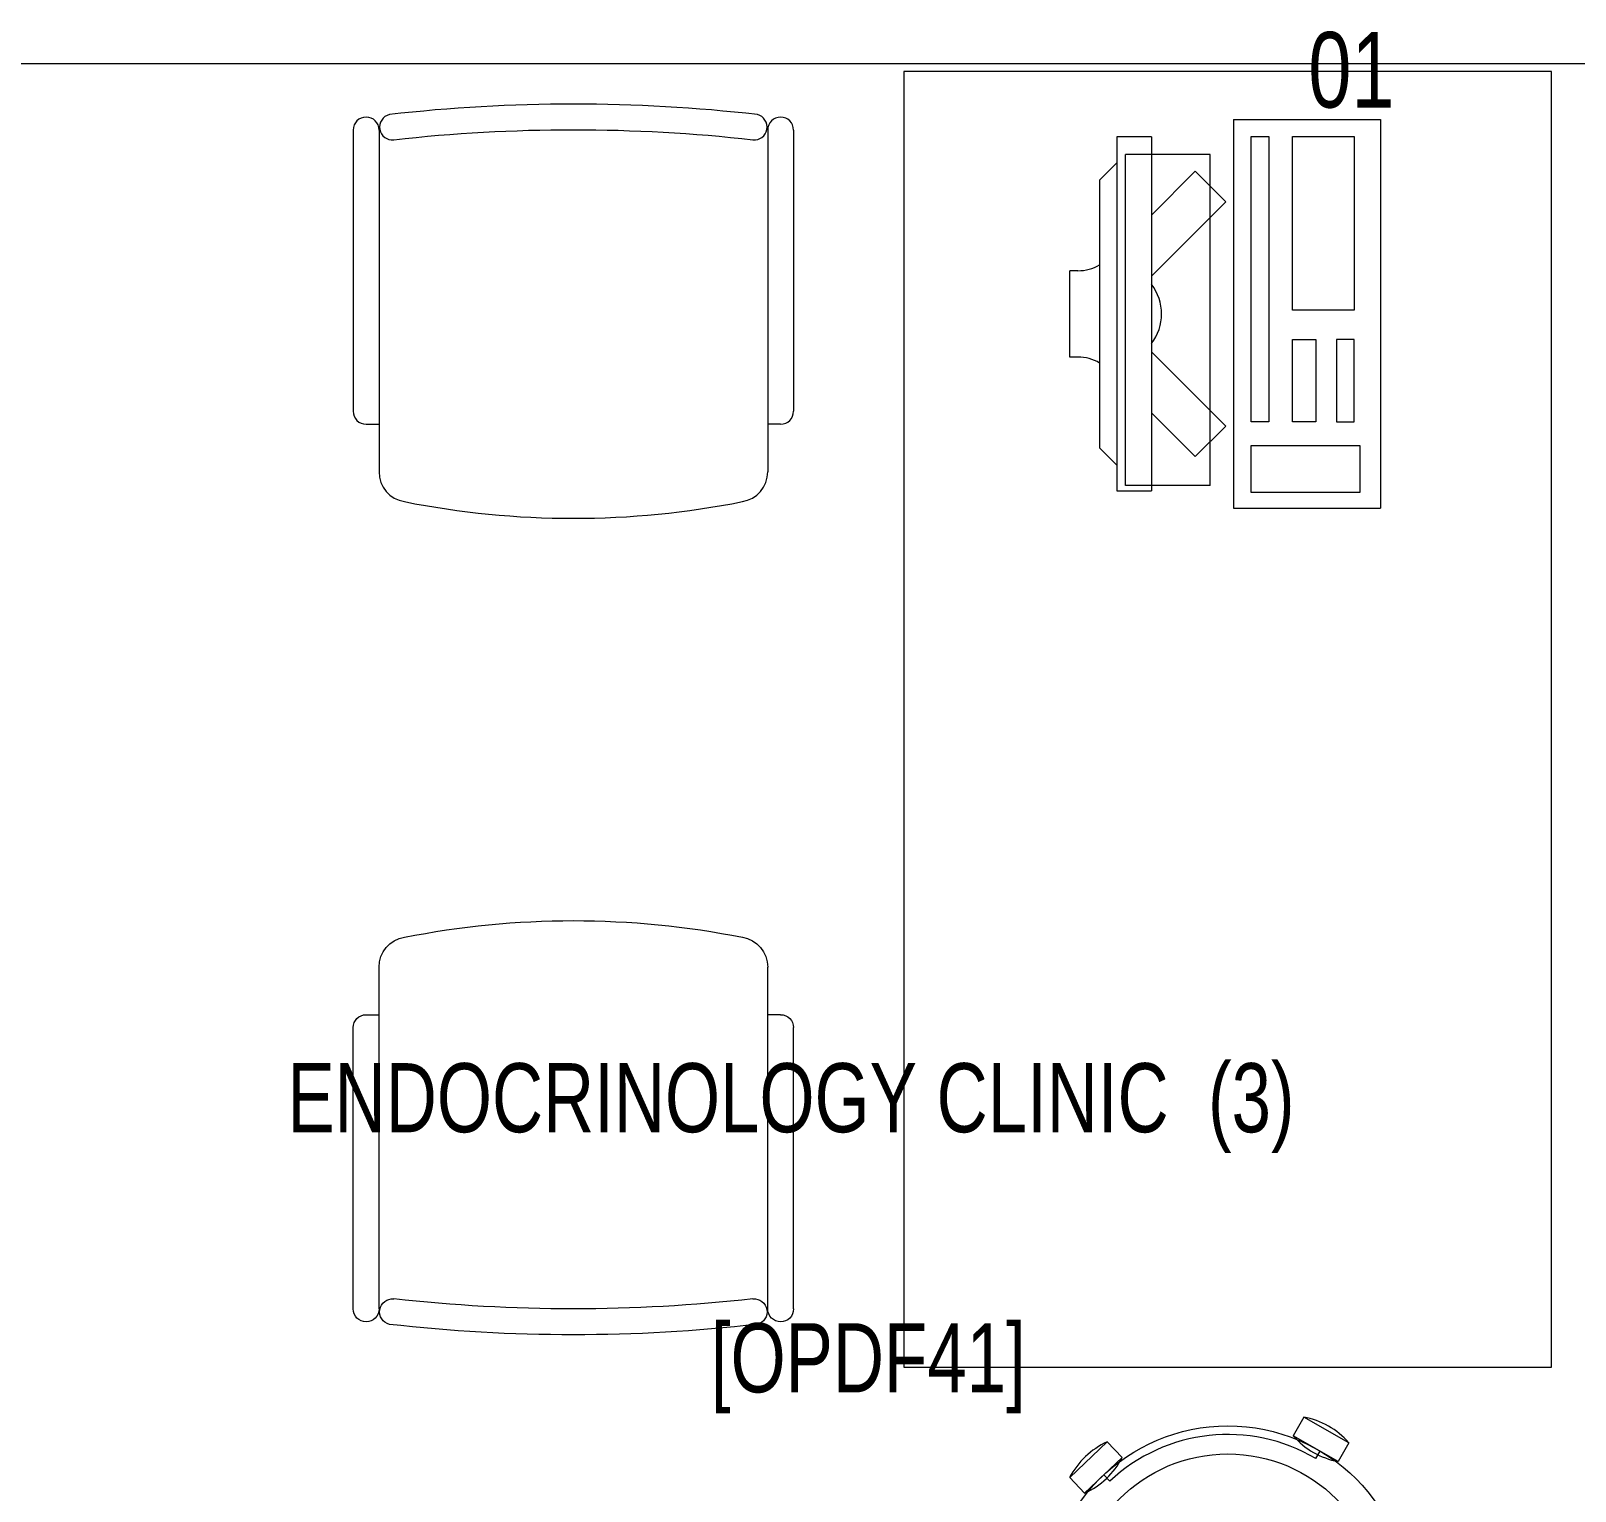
# Model space of a CAD drawing. Header units: millimetres. Extents: x -160614 to 59925, y -157025 to 0.
# Drawn here: x -25463 to -23675, y -99251 to -97560 of the extents above; entities that cross this region are included whole.
import ezdxf

# ---------------------------------------------------------------- set-up
doc = ezdxf.new("R2010")
doc.units = ezdxf.units.MM
doc.header["$LTSCALE"] = 8
for name, color, linetype, lineweight in [('72_EGR_BASE_TEXT', 9, 'Continuous', 5), ('72_EGR_EQP_TAG', 9, 'Continuous', 5), ('LOADING', 9, 'Continuous', 5), ('Walls', 9, 'Continuous', 5)]:
    doc.layers.add(name, color=color, linetype=linetype, lineweight=lineweight)
doc.layers.add('TME-NON MEDICAL FURNITURE', color=9, linetype='Continuous')
doc.styles.add('X3G_ENTITY_257CFD', font='swisscl.ttf', dxfattribs={"height": 200})
doc.styles.add('X3G_ENTITY_9EC9', font='swisscl.ttf', dxfattribs={"height": 0.2})
doc.styles.add('X3G_ENTITY_9F38', font='swisscl.ttf', dxfattribs={"height": 0.2})

# ---------------------------------------------------------------- blocks, each defined once
blk = doc.blocks.new('GF21016-P')
at = {"layer": 'LOADING', "extrusion": (-1.24384e-09, -1.20261e-09, -1)}
for p, q in [((0.0128, 0.0179), (0.0128, 0.4136)), ((0.4628, 0.0179), (0.4628, 0.4136)), ((-0.0022, 0.3585), (0.0128, 0.3585)), ((0.4778, 0.3585), (0.4628, 0.3585)), ((-0.0172, 0.0179), (-0.0172, 0.3435)), ((0.4928, 0.0179), (0.4928, 0.3435)), ((0.4778, 0.0029), (0.4778, 0.0029))]:
    blk.add_line(p, q, dxfattribs=at)
for centre, radius, start, end in [((-0.2378, -0.5362), 1.0036, 78.7568, 101.2432), ((-0.0478, 0.4136), 0.035, 0, 80.6557), ((-0.4278, 0.4136), 0.035, 99.3443, 180), ((0.0022, 0.3435), 0.015, 0, 90), ((-0.4778, 0.3435), 0.015, 90, 180), ((0.0022, 0.0179), 0.015, 270, 0), ((0.0022, 0.0179), 0.015, 180, 270), ((-0.0284, 0.0145), 0.015, 284.3864, 95.5209), ((-0.2378, 1.8928), 1.8749, 263.6341, 276.3659), ((-0.4471, 0.0145), 0.015, 84.4791, 255.6136), ((-0.4778, 0.0179), 0.015, 270, 0), ((-0.4778, 0.0179), 0.015, 180, 270), ((-0.2378, 1.8734), 1.8855, 263.5119, 276.4881)]:
    blk.add_arc(centre, radius, start, end, dxfattribs=at)
blk = doc.blocks.new('ITCWLS1-P')
at = {"layer": 'LOADING'}
for p, q in [((-0.17, 0.45), (-0.17, 0)), ((-0.17, 0.45), (0, 0.45)), ((0, 0.45), (0, 0)), ((-0.2651, 0.43, 0), (-0.3051, 0.43, 0)), ((-0.3051, 0.43, 0), (-0.3051, 0.02, 0)), ((-0.2651, 0.43, 0), (-0.2651, 0.02, 0)), ((-0.1496, 0.4305), (-0.1291, 0.4305)), ((-0.1291, 0.4305), (-0.1291, 0.4089)), ((-0.3251, 0.38, 0), (-0.3051, 0.4, 0)), ((-0.197, 0.4094), (-0.295, 0.4094)), ((-0.295, 0.0264), (-0.295, 0.4094)), ((-0.197, 0.0264), (-0.197, 0.4094)), ((-0.3251, 0.38, 0), (-0.3251, 0.07, 0)), ((-0.3503, 0.275), (-0.3596, 0.275)), ((-0.3596, 0.175), (-0.3596, 0.275)), ((-0.3503, 0.175), (-0.3596, 0.175)), ((-0.3251, 0.07, 0), (-0.3051, 0.05, 0)), ((-0.3051, 0.02, 0), (-0.2651, 0.02, 0)), ((-0.197, 0.0264), (-0.295, 0.0264)), ((-0.17, 0), (0, 0))]:
    blk.add_line(p, q, dxfattribs=at)
at = {"layer": 'LOADING', "extrusion": (2.48281e-10, 3.18408e-10, -1)}
for p, q in [((-0.2651, 0.3395), (-0.2144, 0.3902)), ((-0.1791, 0.3548), (-0.2144, 0.3902)), ((-0.2651, 0.2688), (-0.1791, 0.3548))]:
    blk.add_line(p, q, dxfattribs=at)
at = {"layer": 'LOADING', "extrusion": (2.48281e-10, -3.18408e-10, -1)}
for p, q in [((-0.2651, 0.1812), (-0.1791, 0.0952)), ((-0.2651, 0.1105), (-0.2144, 0.0598)), ((-0.1791, 0.0952), (-0.2144, 0.0598))]:
    blk.add_line(p, q, dxfattribs=at)
at = {"layer": 'LOADING'}
for points in [[(-0.1291, 0.4089), (-0.1291, 0.1), (-0.1496, 0.1), (-0.1496, 0.4305)], [(-0.1496, 0.1), (-0.1496, 0.1), (-0.1496, 0.1), (-0.1496, 0.1), (-0.1496, 0.1), (-0.1496, 0.1), (-0.1496, 0.1), (-0.1496, 0.1), (-0.1496, 0.1)], [(-0.1496, 0.1), (-0.1496, 0.1), (-0.1496, 0.1), (-0.1496, 0.1), (-0.1496, 0.1), (-0.1496, 0.1), (-0.1496, 0.1), (-0.1496, 0.1), (-0.1496, 0.1), (-0.1496, 0.1), (-0.1496, 0.1), (-0.1496, 0.1), (-0.1496, 0.1), (-0.1496, 0.1), (-0.1496, 0.1), (-0.1496, 0.1), (-0.1496, 0.1), (-0.1496, 0.1)], [(-0.1496, 0.1), (-0.1496, 0.1), (-0.1496, 0.1), (-0.1496, 0.1), (-0.1496, 0.1), (-0.1496, 0.1), (-0.1496, 0.1), (-0.1496, 0.1), (-0.1496, 0.1), (-0.1496, 0.1)], [(-0.1496, 0.1), (-0.1496, 0.1), (-0.1496, 0.1), (-0.1496, 0.1), (-0.1496, 0.1), (-0.1496, 0.1), (-0.1496, 0.1)], [(-0.1496, 0.1), (-0.1496, 0.1), (-0.1496, 0.1), (-0.1496, 0.1), (-0.1496, 0.1), (-0.1496, 0.1), (-0.1496, 0.1), (-0.1496, 0.1), (-0.1496, 0.1), (-0.1496, 0.1)], [(-0.1496, 0.1), (-0.1496, 0.1), (-0.1496, 0.1), (-0.1496, 0.1), (-0.1496, 0.1), (-0.1496, 0.1), (-0.1496, 0.1), (-0.1496, 0.1), (-0.1496, 0.1), (-0.1496, 0.1), (-0.1496, 0.1), (-0.1496, 0.1), (-0.1496, 0.1), (-0.1496, 0.1), (-0.1496, 0.1)], [(-0.1496, 0.1), (-0.1496, 0.1), (-0.1496, 0.1), (-0.1496, 0.1), (-0.1496, 0.1), (-0.1496, 0.1), (-0.1496, 0.1), (-0.1496, 0.1), (-0.1496, 0.1), (-0.1496, 0.1)], [(-0.1496, 0.1), (-0.1496, 0.1), (-0.1496, 0.1), (-0.1496, 0.1), (-0.1496, 0.1), (-0.1496, 0.1), (-0.1496, 0.1), (-0.1496, 0.1), (-0.1496, 0.1), (-0.1496, 0.1)], [(-0.1496, 0.1), (-0.1496, 0.1), (-0.1496, 0.1), (-0.1496, 0.1), (-0.1496, 0.1), (-0.1496, 0.1), (-0.1496, 0.1), (-0.1496, 0.1), (-0.1496, 0.1), (-0.1496, 0.1), (-0.1496, 0.1), (-0.1496, 0.1), (-0.1496, 0.1), (-0.1496, 0.1), (-0.1496, 0.1), (-0.1496, 0.1), (-0.1496, 0.1), (-0.1496, 0.1), (-0.1496, 0.1), (-0.1496, 0.1), (-0.1496, 0.1), (-0.1496, 0.1), (-0.1496, 0.1), (-0.1496, 0.1), (-0.1496, 0.1), (-0.1496, 0.1), (-0.1496, 0.1), (-0.1496, 0.1), (-0.1496, 0.1), (-0.1496, 0.1), (-0.1496, 0.1), (-0.1496, 0.1), (-0.1496, 0.1), (-0.1496, 0.1), (-0.1496, 0.1), (-0.1496, 0.1), (-0.1496, 0.1), (-0.1496, 0.1), (-0.1496, 0.1), (-0.1496, 0.1), (-0.1496, 0.1), (-0.1496, 0.1), (-0.1496, 0.1), (-0.1496, 0.1), (-0.1496, 0.1), (-0.1496, 0.1), (-0.1496, 0.1), (-0.1496, 0.1), (-0.1496, 0.1), (-0.1496, 0.1), (-0.1496, 0.1), (-0.1496, 0.1), (-0.1496, 0.1), (-0.1496, 0.1)], [(-0.1496, 0.1), (-0.1496, 0.1), (-0.1496, 0.1), (-0.1496, 0.1), (-0.1496, 0.1), (-0.1496, 0.1), (-0.1496, 0.1), (-0.1496, 0.1), (-0.1496, 0.1), (-0.1496, 0.1), (-0.1496, 0.1), (-0.1496, 0.1), (-0.1496, 0.1), (-0.1496, 0.1), (-0.1496, 0.1), (-0.1496, 0.1), (-0.1496, 0.1), (-0.1496, 0.1), (-0.1496, 0.1), (-0.1496, 0.1), (-0.1496, 0.1), (-0.1496, 0.1), (-0.1496, 0.1), (-0.1496, 0.1), (-0.1496, 0.1), (-0.1496, 0.1), (-0.1496, 0.1), (-0.1496, 0.1), (-0.1496, 0.1), (-0.1496, 0.1), (-0.1496, 0.1), (-0.1496, 0.1), (-0.1496, 0.1), (-0.1496, 0.1), (-0.1496, 0.1), (-0.1496, 0.1), (-0.1496, 0.1), (-0.1496, 0.1), (-0.1496, 0.1), (-0.1496, 0.1), (-0.1496, 0.1), (-0.1496, 0.1), (-0.1496, 0.1), (-0.1496, 0.1), (-0.1496, 0.1), (-0.1496, 0.1), (-0.1496, 0.1), (-0.1496, 0.1), (-0.1496, 0.1), (-0.1496, 0.1), (-0.1496, 0.1), (-0.1496, 0.1), (-0.1496, 0.1), (-0.1496, 0.1), (-0.1496, 0.1), (-0.1496, 0.1), (-0.1496, 0.1), (-0.1496, 0.1), (-0.1496, 0.1), (-0.1496, 0.1), (-0.1496, 0.1), (-0.1496, 0.1), (-0.1496, 0.1), (-0.1496, 0.1), (-0.1496, 0.1), (-0.1496, 0.1), (-0.1496, 0.1), (-0.1496, 0.1), (-0.1496, 0.1), (-0.1496, 0.1), (-0.1496, 0.1), (-0.1496, 0.1), (-0.1496, 0.1), (-0.1496, 0.1), (-0.1496, 0.1), (-0.1496, 0.1), (-0.1496, 0.1), (-0.1496, 0.1), (-0.1496, 0.1), (-0.1496, 0.1), (-0.1496, 0.1), (-0.1496, 0.1), (-0.1496, 0.1), (-0.1496, 0.1), (-0.1496, 0.1), (-0.1496, 0.1), (-0.1496, 0.1), (-0.1496, 0.1), (-0.1496, 0.1)], [(-0.1496, 0.1), (-0.1496, 0.1), (-0.1496, 0.1), (-0.1496, 0.1), (-0.1496, 0.1), (-0.1496, 0.1), (-0.1496, 0.1), (-0.1496, 0.1), (-0.1496, 0.1), (-0.1496, 0.1), (-0.1496, 0.1), (-0.1496, 0.1)], [(-0.1496, 0.1), (-0.1496, 0.1), (-0.1496, 0.1), (-0.1496, 0.1), (-0.1496, 0.1), (-0.1496, 0.1), (-0.1496, 0.1)], [(-0.1496, 0.1), (-0.1496, 0.1), (-0.1496, 0.1), (-0.1496, 0.1), (-0.1496, 0.1), (-0.1496, 0.1), (-0.1496, 0.1), (-0.1496, 0.1), (-0.1496, 0.1), (-0.1496, 0.1), (-0.1496, 0.1), (-0.1496, 0.1), (-0.1496, 0.1), (-0.1496, 0.1), (-0.1496, 0.1), (-0.1496, 0.1), (-0.1496, 0.1)], [(-0.1496, 0.1), (-0.1496, 0.1), (-0.1496, 0.1), (-0.1496, 0.1), (-0.1496, 0.1), (-0.1496, 0.1), (-0.1496, 0.1), (-0.1496, 0.1), (-0.1496, 0.1), (-0.1496, 0.1), (-0.1496, 0.1), (-0.1496, 0.1), (-0.1496, 0.1), (-0.1496, 0.1), (-0.1496, 0.1), (-0.1496, 0.1), (-0.1496, 0.1), (-0.1496, 0.1), (-0.1496, 0.1), (-0.1496, 0.1), (-0.1496, 0.1), (-0.1496, 0.1), (-0.1496, 0.1), (-0.1496, 0.1), (-0.1496, 0.1), (-0.1496, 0.1), (-0.1496, 0.1), (-0.1496, 0.1), (-0.1496, 0.1), (-0.1496, 0.1), (-0.1496, 0.1), (-0.1496, 0.1), (-0.1496, 0.1), (-0.1496, 0.1), (-0.1496, 0.1), (-0.1496, 0.1), (-0.1496, 0.1), (-0.1496, 0.1), (-0.1496, 0.1), (-0.1496, 0.1), (-0.1496, 0.1), (-0.1496, 0.1), (-0.1496, 0.1), (-0.1496, 0.1), (-0.1496, 0.1), (-0.1496, 0.1), (-0.1496, 0.1), (-0.1496, 0.1), (-0.1496, 0.1), (-0.1496, 0.1), (-0.1496, 0.1), (-0.1496, 0.1), (-0.1496, 0.1), (-0.1496, 0.1), (-0.1496, 0.1), (-0.1496, 0.1), (-0.1496, 0.1), (-0.1496, 0.1), (-0.1496, 0.1), (-0.1496, 0.1), (-0.1496, 0.1), (-0.1496, 0.1), (-0.1496, 0.1), (-0.1496, 0.1), (-0.1496, 0.1), (-0.1496, 0.1), (-0.1496, 0.1), (-0.1496, 0.1), (-0.1496, 0.1), (-0.1496, 0.1), (-0.1496, 0.1), (-0.1496, 0.1), (-0.1496, 0.1), (-0.1496, 0.1), (-0.1496, 0.1), (-0.1496, 0.1), (-0.1496, 0.1), (-0.1496, 0.1), (-0.1496, 0.1), (-0.1496, 0.1), (-0.1496, 0.1), (-0.1496, 0.1), (-0.1496, 0.1), (-0.1496, 0.1), (-0.1496, 0.1), (-0.1496, 0.1), (-0.1496, 0.1), (-0.1496, 0.1), (-0.1496, 0.1), (-0.1496, 0.1), (-0.1496, 0.1), (-0.1496, 0.1), (-0.1496, 0.1), (-0.1496, 0.1), (-0.1496, 0.1), (-0.1496, 0.1), (-0.1496, 0.1), (-0.1496, 0.1), (-0.1496, 0.1), (-0.1496, 0.1), (-0.1496, 0.1), (-0.1496, 0.1), (-0.1496, 0.1), (-0.1496, 0.1), (-0.1496, 0.1), (-0.1496, 0.1), (-0.1496, 0.1), (-0.1496, 0.1), (-0.1496, 0.1), (-0.1496, 0.1), (-0.1496, 0.1)], [(-0.1496, 0.1), (-0.1496, 0.1), (-0.1496, 0.1), (-0.1496, 0.1), (-0.1496, 0.1), (-0.1496, 0.1), (-0.1496, 0.1), (-0.1496, 0.1)]]:
    blk.add_lwpolyline(points, dxfattribs=at)
for points in [[(-0.1019, 0.4305), (-0.0304, 0.4305), (-0.0304, 0.2294), (-0.1019, 0.2294)], [(-0.1019, 0.1954), (-0.0747, 0.1954), (-0.0747, 0.1), (-0.1019, 0.1)], [(-0.0304, 0.1954), (-0.0508, 0.1954), (-0.0508, 0.1), (-0.0304, 0.1)], [(-0.1496, 0.1), (-0.1496, 0.1), (-0.1496, 0.1), (-0.1496, 0.1), (-0.1496, 0.1), (-0.1496, 0.1), (-0.1496, 0.1), (-0.1496, 0.1), (-0.1496, 0.1), (-0.1496, 0.1), (-0.1496, 0.1), (-0.1496, 0.1), (-0.1496, 0.1), (-0.1496, 0.1), (-0.1496, 0.1), (-0.1496, 0.1), (-0.1496, 0.1), (-0.1496, 0.1), (-0.1496, 0.1), (-0.1496, 0.1), (-0.1496, 0.1), (-0.1496, 0.1), (-0.1496, 0.1), (-0.1496, 0.1), (-0.1496, 0.1), (-0.1496, 0.1), (-0.1496, 0.1), (-0.1496, 0.1), (-0.1496, 0.1), (-0.1496, 0.1), (-0.1496, 0.1), (-0.1496, 0.1), (-0.1496, 0.1), (-0.1496, 0.1), (-0.1496, 0.1), (-0.1496, 0.1), (-0.1496, 0.1), (-0.1496, 0.1), (-0.1496, 0.1), (-0.1496, 0.1), (-0.1496, 0.1), (-0.1496, 0.1), (-0.1496, 0.1), (-0.1496, 0.1), (-0.1496, 0.1), (-0.1496, 0.1), (-0.1496, 0.1), (-0.1496, 0.1), (-0.1496, 0.1), (-0.1496, 0.1), (-0.1496, 0.1), (-0.1496, 0.1), (-0.1496, 0.1), (-0.1496, 0.1), (-0.1496, 0.1), (-0.1496, 0.1), (-0.1496, 0.1), (-0.1496, 0.1), (-0.1496, 0.1), (-0.1496, 0.1), (-0.1496, 0.1), (-0.1496, 0.1), (-0.1496, 0.1), (-0.1496, 0.1), (-0.1496, 0.1), (-0.1496, 0.1), (-0.1496, 0.1), (-0.1496, 0.1), (-0.1496, 0.1), (-0.1496, 0.1), (-0.1496, 0.1), (-0.1496, 0.1), (-0.1496, 0.1), (-0.1496, 0.1), (-0.1496, 0.1), (-0.1496, 0.1), (-0.1496, 0.1), (-0.1496, 0.1), (-0.1496, 0.1), (-0.1496, 0.1), (-0.1496, 0.1), (-0.1496, 0.1), (-0.1496, 0.1), (-0.1496, 0.1), (-0.1496, 0.1), (-0.1496, 0.1), (-0.1496, 0.1), (-0.1496, 0.1), (-0.1496, 0.1), (-0.1496, 0.1), (-0.1496, 0.1), (-0.1496, 0.1), (-0.1496, 0.1), (-0.1496, 0.1), (-0.1496, 0.1), (-0.1496, 0.1), (-0.1496, 0.1), (-0.1496, 0.1), (-0.1496, 0.1), (-0.1496, 0.1), (-0.1496, 0.1), (-0.1496, 0.1), (-0.1496, 0.1), (-0.1496, 0.1), (-0.1496, 0.1), (-0.1496, 0.1), (-0.1496, 0.1), (-0.1496, 0.1), (-0.1496, 0.1), (-0.1496, 0.1), (-0.1496, 0.1), (-0.1496, 0.1), (-0.1496, 0.1), (-0.1496, 0.1), (-0.1496, 0.1), (-0.1496, 0.1), (-0.1496, 0.1), (-0.1496, 0.1), (-0.1496, 0.1), (-0.1496, 0.1), (-0.1496, 0.1), (-0.1496, 0.1), (-0.1496, 0.1), (-0.1496, 0.1), (-0.1496, 0.1), (-0.1496, 0.1), (-0.1496, 0.1), (-0.1496, 0.1), (-0.1496, 0.1), (-0.1496, 0.1), (-0.1496, 0.1), (-0.1496, 0.1), (-0.1496, 0.1), (-0.1496, 0.1), (-0.1496, 0.1), (-0.1496, 0.1), (-0.1496, 0.1), (-0.1496, 0.1), (-0.1496, 0.1), (-0.1496, 0.1), (-0.1496, 0.1), (-0.1496, 0.1), (-0.1496, 0.1), (-0.1496, 0.1), (-0.1496, 0.1), (-0.1496, 0.1), (-0.1496, 0.1), (-0.1496, 0.1), (-0.1496, 0.1), (-0.1496, 0.1), (-0.1496, 0.1), (-0.1496, 0.1), (-0.1496, 0.1), (-0.1496, 0.1), (-0.1496, 0.1), (-0.1496, 0.1), (-0.1496, 0.1), (-0.1496, 0.1), (-0.1496, 0.1), (-0.1496, 0.1), (-0.1496, 0.1), (-0.1496, 0.1), (-0.1496, 0.1), (-0.1496, 0.1), (-0.1496, 0.1), (-0.1496, 0.1), (-0.1496, 0.1), (-0.1496, 0.1), (-0.1496, 0.1), (-0.1496, 0.1), (-0.1496, 0.1), (-0.1496, 0.1), (-0.1496, 0.1), (-0.1496, 0.1), (-0.1496, 0.1), (-0.1496, 0.1), (-0.1496, 0.1), (-0.1496, 0.1), (-0.1496, 0.1), (-0.1496, 0.1), (-0.1496, 0.1), (-0.1496, 0.1), (-0.1496, 0.1), (-0.1496, 0.1), (-0.1496, 0.1), (-0.1496, 0.1), (-0.1496, 0.1), (-0.1496, 0.1), (-0.1496, 0.1), (-0.1496, 0.1), (-0.1496, 0.1), (-0.1496, 0.1), (-0.1496, 0.1), (-0.1496, 0.1), (-0.1496, 0.1), (-0.1496, 0.1), (-0.1496, 0.1), (-0.1496, 0.1), (-0.1496, 0.1), (-0.1496, 0.1), (-0.1496, 0.1), (-0.1496, 0.1), (-0.1496, 0.1), (-0.1496, 0.1), (-0.1496, 0.1), (-0.1496, 0.1), (-0.1496, 0.1), (-0.1496, 0.1), (-0.1496, 0.1), (-0.1496, 0.1), (-0.1496, 0.1), (-0.1496, 0.1), (-0.1496, 0.1), (-0.1496, 0.1), (-0.1496, 0.1), (-0.1496, 0.1), (-0.1496, 0.1), (-0.1496, 0.1), (-0.1496, 0.1), (-0.1496, 0.1), (-0.1496, 0.1), (-0.1496, 0.1), (-0.1496, 0.1), (-0.1496, 0.1), (-0.1496, 0.1), (-0.1496, 0.1), (-0.1496, 0.1), (-0.1496, 0.1), (-0.1496, 0.1), (-0.1496, 0.1), (-0.1496, 0.1), (-0.1496, 0.1), (-0.1496, 0.1), (-0.1496, 0.1), (-0.1496, 0.1), (-0.1496, 0.1), (-0.1496, 0.1), (-0.1496, 0.1), (-0.1496, 0.1), (-0.1496, 0.1), (-0.1496, 0.1), (-0.1496, 0.1), (-0.1496, 0.1), (-0.1496, 0.1), (-0.1496, 0.1), (-0.1496, 0.1), (-0.1496, 0.1), (-0.1496, 0.1), (-0.1496, 0.1), (-0.1496, 0.1), (-0.1496, 0.1), (-0.1496, 0.1), (-0.1496, 0.1), (-0.1496, 0.1), (-0.1496, 0.1), (-0.1496, 0.1), (-0.1496, 0.1), (-0.1496, 0.1), (-0.1496, 0.1), (-0.1496, 0.1), (-0.1496, 0.1), (-0.1496, 0.1), (-0.1496, 0.1), (-0.1496, 0.1), (-0.1496, 0.1), (-0.1496, 0.1), (-0.1496, 0.1), (-0.1496, 0.1), (-0.1496, 0.1), (-0.1496, 0.1), (-0.1496, 0.1), (-0.1496, 0.1), (-0.1496, 0.1), (-0.1496, 0.1), (-0.1496, 0.1), (-0.1496, 0.1), (-0.1496, 0.1)], [(-0.1496, 0.1), (-0.1496, 0.1), (-0.1496, 0.1), (-0.1496, 0.1), (-0.1496, 0.1), (-0.1496, 0.1), (-0.1496, 0.1), (-0.1496, 0.1), (-0.1496, 0.1), (-0.1496, 0.1), (-0.1496, 0.1), (-0.1496, 0.1), (-0.1496, 0.1), (-0.1496, 0.1), (-0.1496, 0.1), (-0.1496, 0.1), (-0.1496, 0.1), (-0.1496, 0.1), (-0.1496, 0.1), (-0.1496, 0.1), (-0.1496, 0.1), (-0.1496, 0.1), (-0.1496, 0.1), (-0.1496, 0.1), (-0.1496, 0.1), (-0.1496, 0.1), (-0.1496, 0.1), (-0.1496, 0.1), (-0.1496, 0.1), (-0.1496, 0.1), (-0.1496, 0.1), (-0.1496, 0.1), (-0.1496, 0.1), (-0.1496, 0.1), (-0.1496, 0.1), (-0.1496, 0.1), (-0.1496, 0.1), (-0.1496, 0.1), (-0.1496, 0.1), (-0.1496, 0.1), (-0.1496, 0.1), (-0.1496, 0.1), (-0.1496, 0.1), (-0.1496, 0.1), (-0.1496, 0.1), (-0.1496, 0.1), (-0.1496, 0.1), (-0.1496, 0.1), (-0.1496, 0.1), (-0.1496, 0.1), (-0.1496, 0.1), (-0.1496, 0.1), (-0.1496, 0.1), (-0.1496, 0.1), (-0.1496, 0.1), (-0.1496, 0.1), (-0.1496, 0.1), (-0.1496, 0.1), (-0.1496, 0.1), (-0.1496, 0.1), (-0.1496, 0.1), (-0.1496, 0.1), (-0.1496, 0.1), (-0.1496, 0.1), (-0.1496, 0.1), (-0.1496, 0.1), (-0.1496, 0.1), (-0.1496, 0.1), (-0.1496, 0.1), (-0.1496, 0.1), (-0.1496, 0.1), (-0.1496, 0.1), (-0.1496, 0.1), (-0.1496, 0.1), (-0.1496, 0.1), (-0.1496, 0.1), (-0.1496, 0.1), (-0.1496, 0.1), (-0.1496, 0.1), (-0.1496, 0.1), (-0.1496, 0.1), (-0.1496, 0.1), (-0.1496, 0.1), (-0.1496, 0.1), (-0.1496, 0.1), (-0.1496, 0.1), (-0.1496, 0.1), (-0.1496, 0.1), (-0.1496, 0.1), (-0.1496, 0.1), (-0.1496, 0.1), (-0.1496, 0.1), (-0.1496, 0.1), (-0.1496, 0.1), (-0.1496, 0.1), (-0.1496, 0.1), (-0.1496, 0.1), (-0.1496, 0.1), (-0.1496, 0.1), (-0.1496, 0.1), (-0.1496, 0.1), (-0.1496, 0.1), (-0.1496, 0.1), (-0.1496, 0.1), (-0.1496, 0.1), (-0.1496, 0.1), (-0.1496, 0.1), (-0.1496, 0.1), (-0.1496, 0.1), (-0.1496, 0.1), (-0.1496, 0.1), (-0.1496, 0.1), (-0.1496, 0.1), (-0.1496, 0.1), (-0.1496, 0.1), (-0.1496, 0.1), (-0.1496, 0.1), (-0.1496, 0.1), (-0.1496, 0.1), (-0.1496, 0.1), (-0.1496, 0.1), (-0.1496, 0.1), (-0.1496, 0.1), (-0.1496, 0.1), (-0.1496, 0.1), (-0.1496, 0.1), (-0.1496, 0.1), (-0.1496, 0.1), (-0.1496, 0.1), (-0.1496, 0.1), (-0.1496, 0.1), (-0.1496, 0.1), (-0.1496, 0.1), (-0.1496, 0.1), (-0.1496, 0.1), (-0.1496, 0.1), (-0.1496, 0.1), (-0.1496, 0.1), (-0.1496, 0.1), (-0.1496, 0.1), (-0.1496, 0.1), (-0.1496, 0.1), (-0.1496, 0.1), (-0.1496, 0.1), (-0.1496, 0.1), (-0.1496, 0.1), (-0.1496, 0.1), (-0.1496, 0.1), (-0.1496, 0.1), (-0.1496, 0.1), (-0.1496, 0.1), (-0.1496, 0.1), (-0.1496, 0.1), (-0.1496, 0.1), (-0.1496, 0.1), (-0.1496, 0.1), (-0.1496, 0.1), (-0.1496, 0.1), (-0.1496, 0.1), (-0.1496, 0.1), (-0.1496, 0.1), (-0.1496, 0.1), (-0.1496, 0.1), (-0.1496, 0.1), (-0.1496, 0.1), (-0.1496, 0.1), (-0.1496, 0.1), (-0.1496, 0.1), (-0.1496, 0.1), (-0.1496, 0.1), (-0.1496, 0.1), (-0.1496, 0.1), (-0.1496, 0.1), (-0.1496, 0.1), (-0.1496, 0.1), (-0.1496, 0.1), (-0.1496, 0.1), (-0.1496, 0.1), (-0.1496, 0.1), (-0.1496, 0.1), (-0.1496, 0.1), (-0.1496, 0.1), (-0.1496, 0.1), (-0.1496, 0.1), (-0.1496, 0.1), (-0.1496, 0.1), (-0.1496, 0.1), (-0.1496, 0.1), (-0.1496, 0.1), (-0.1496, 0.1), (-0.1496, 0.1), (-0.1496, 0.1), (-0.1496, 0.1), (-0.1496, 0.1), (-0.1496, 0.1), (-0.1496, 0.1), (-0.1496, 0.1), (-0.1496, 0.1), (-0.1496, 0.1), (-0.1496, 0.1), (-0.1496, 0.1), (-0.1496, 0.1), (-0.1496, 0.1), (-0.1496, 0.1), (-0.1496, 0.1), (-0.1496, 0.1), (-0.1496, 0.1), (-0.1496, 0.1), (-0.1496, 0.1), (-0.1496, 0.1), (-0.1496, 0.1), (-0.1496, 0.1), (-0.1496, 0.1), (-0.1496, 0.1)], [(-0.1496, 0.1), (-0.1496, 0.1), (-0.1496, 0.1), (-0.1496, 0.1), (-0.1496, 0.1), (-0.1496, 0.1), (-0.1496, 0.1), (-0.1496, 0.1), (-0.1496, 0.1), (-0.1496, 0.1), (-0.1496, 0.1), (-0.1496, 0.1), (-0.1496, 0.1), (-0.1496, 0.1), (-0.1496, 0.1), (-0.1496, 0.1), (-0.1496, 0.1), (-0.1496, 0.1), (-0.1496, 0.1), (-0.1496, 0.1), (-0.1496, 0.1), (-0.1496, 0.1), (-0.1496, 0.1), (-0.1496, 0.1), (-0.1496, 0.1), (-0.1496, 0.1), (-0.1496, 0.1), (-0.1496, 0.1), (-0.1496, 0.1), (-0.1496, 0.1), (-0.1496, 0.1), (-0.1496, 0.1), (-0.1496, 0.1), (-0.1496, 0.1), (-0.1496, 0.1), (-0.1496, 0.1), (-0.1496, 0.1), (-0.1496, 0.1), (-0.1496, 0.1), (-0.1496, 0.1), (-0.1496, 0.1), (-0.1496, 0.1), (-0.1496, 0.1), (-0.1496, 0.1), (-0.1496, 0.1), (-0.1496, 0.1), (-0.1496, 0.1), (-0.1496, 0.1), (-0.1496, 0.1), (-0.1496, 0.1), (-0.1496, 0.1), (-0.1496, 0.1), (-0.1496, 0.1), (-0.1496, 0.1), (-0.1496, 0.1), (-0.1496, 0.1), (-0.1496, 0.1), (-0.1496, 0.1), (-0.1496, 0.1), (-0.1496, 0.1), (-0.1496, 0.1), (-0.1496, 0.1), (-0.1496, 0.1), (-0.1496, 0.1), (-0.1496, 0.1), (-0.1496, 0.1), (-0.1496, 0.1), (-0.1496, 0.1), (-0.1496, 0.1), (-0.1496, 0.1), (-0.1496, 0.1), (-0.1496, 0.1), (-0.1496, 0.1), (-0.1496, 0.1), (-0.1496, 0.1), (-0.1496, 0.1), (-0.1496, 0.1), (-0.1496, 0.1), (-0.1496, 0.1), (-0.1496, 0.1), (-0.1496, 0.1), (-0.1496, 0.1), (-0.1496, 0.1), (-0.1496, 0.1), (-0.1496, 0.1), (-0.1496, 0.1), (-0.1496, 0.1), (-0.1496, 0.1), (-0.1496, 0.1), (-0.1496, 0.1), (-0.1496, 0.1), (-0.1496, 0.1), (-0.1496, 0.1), (-0.1496, 0.1), (-0.1496, 0.1), (-0.1496, 0.1), (-0.1496, 0.1), (-0.1496, 0.1), (-0.1496, 0.1), (-0.1496, 0.1), (-0.1496, 0.1), (-0.1496, 0.1), (-0.1496, 0.1), (-0.1496, 0.1), (-0.1496, 0.1), (-0.1496, 0.1), (-0.1496, 0.1), (-0.1496, 0.1), (-0.1496, 0.1), (-0.1496, 0.1), (-0.1496, 0.1), (-0.1496, 0.1), (-0.1496, 0.1), (-0.1496, 0.1), (-0.1496, 0.1), (-0.1496, 0.1), (-0.1496, 0.1), (-0.1496, 0.1), (-0.1496, 0.1), (-0.1496, 0.1), (-0.1496, 0.1), (-0.1496, 0.1), (-0.1496, 0.1), (-0.1496, 0.1), (-0.1496, 0.1), (-0.1496, 0.1), (-0.1496, 0.1), (-0.1496, 0.1), (-0.1496, 0.1), (-0.1496, 0.1), (-0.1496, 0.1), (-0.1496, 0.1), (-0.1496, 0.1), (-0.1496, 0.1), (-0.1496, 0.1), (-0.1496, 0.1), (-0.1496, 0.1), (-0.1496, 0.1), (-0.1496, 0.1), (-0.1496, 0.1), (-0.1496, 0.1), (-0.1496, 0.1), (-0.1496, 0.1), (-0.1496, 0.1), (-0.1496, 0.1), (-0.1496, 0.1), (-0.1496, 0.1), (-0.1496, 0.1), (-0.1496, 0.1), (-0.1496, 0.1), (-0.1496, 0.1), (-0.1496, 0.1), (-0.1496, 0.1), (-0.1496, 0.1), (-0.1496, 0.1), (-0.1496, 0.1), (-0.1496, 0.1), (-0.1496, 0.1), (-0.1496, 0.1), (-0.1496, 0.1), (-0.1496, 0.1), (-0.1496, 0.1), (-0.1496, 0.1), (-0.1496, 0.1), (-0.1496, 0.1), (-0.1496, 0.1), (-0.1496, 0.1), (-0.1496, 0.1), (-0.1496, 0.1), (-0.1496, 0.1), (-0.1496, 0.1), (-0.1496, 0.1), (-0.1496, 0.1), (-0.1496, 0.1), (-0.1496, 0.1), (-0.1496, 0.1), (-0.1496, 0.1), (-0.1496, 0.1), (-0.1496, 0.1), (-0.1496, 0.1), (-0.1496, 0.1), (-0.1496, 0.1), (-0.1496, 0.1), (-0.1496, 0.1), (-0.1496, 0.1), (-0.1496, 0.1), (-0.1496, 0.1), (-0.1496, 0.1), (-0.1496, 0.1), (-0.1496, 0.1), (-0.1496, 0.1), (-0.1496, 0.1), (-0.1496, 0.1), (-0.1496, 0.1), (-0.1496, 0.1), (-0.1496, 0.1), (-0.1496, 0.1), (-0.1496, 0.1), (-0.1496, 0.1), (-0.1496, 0.1), (-0.1496, 0.1), (-0.1496, 0.1), (-0.1496, 0.1), (-0.1496, 0.1), (-0.1496, 0.1), (-0.1496, 0.1), (-0.1496, 0.1), (-0.1496, 0.1), (-0.1496, 0.1), (-0.1496, 0.1), (-0.1496, 0.1), (-0.1496, 0.1), (-0.1496, 0.1), (-0.1496, 0.1), (-0.1496, 0.1), (-0.1496, 0.1), (-0.1496, 0.1), (-0.1496, 0.1), (-0.1496, 0.1)], [(-0.1496, 0.0727), (-0.0236, 0.0727), (-0.0236, 0.0182), (-0.1496, 0.0182)]]:
    blk.add_lwpolyline(points, close=True, dxfattribs=at)
for centre, radius, start, end in [((-0.3503, 0.325), 0.05, 270, 300.3093), ((-0.3089, 0.225), 0.0556, 321.9431, 38.0569), ((-0.3503, 0.125), 0.05, 59.6907, 90)]:
    blk.add_arc(centre, radius, start, end, dxfattribs=at)
blk = doc.blocks.new('HF10037B-P')
at = {"layer": 'LOADING'}
for p, q in [((0.2459, 0.134), (0.1859, 0.134)), ((0.1859, 0.134), (0.1859, 0.109)), ((0.2459, 0.134), (0.2459, 0.109)), ((0.2459, 0.109), (0.1859, 0.109)), ((0, 0), (-0.0142, -0.0583)), ((0, 0), (0.0243, -0.0059)), ((0.0243, -0.0059), (0.01, -0.0642)), ((0.4071, -0.0094), (0.431, -0.0018)), ((0.4071, -0.0094), (0.4255, -0.0665)), ((0.431, -0.0018), (0.4493, -0.0589)), ((0.4069, -0.0417), (0.4165, -0.0387)), ((-0.0142, -0.0583), (0.01, -0.0642)), ((0.4255, -0.0665), (0.4493, -0.0589)), ((0.0524, -0.2725), (0.0674, -0.2525)), ((0.0674, -0.2525), (0.1154, -0.2885)), ((0.3125, -0.2897), (0.362, -0.2558)), ((0.3267, -0.268), (0.3323, -0.2763)), ((0.3761, -0.2764), (0.362, -0.2558)), ((0.0524, -0.2725), (0.1004, -0.3085)), ((0.3266, -0.3103), (0.3761, -0.2764)), ((0.1004, -0.3085), (0.1154, -0.2885)), ((0.3266, -0.3103), (0.3125, -0.2897))]:
    blk.add_line(p, q, dxfattribs=at)
for radius in [0.21, 0.1775]:
    blk.add_circle((0.2161, -0.1014), radius, dxfattribs=at)
for centre, radius, start, end in [((0.2159, 0.0465), 0.0925, 71.0754, 108.9246), ((0.2159, 0.1965), 0.0925, 251.0754, 288.9246), ((0.0779, -0.0499), 0.0925, 147.3419, 185.1912), ((-0.0678, -0.0143), 0.0925, 327.3419, 5.1912), ((0.4996, -0.0113), 0.0925, 178.8412, 216.6904), ((0.3568, -0.057), 0.0925, 358.8412, 36.6904), ((0.2161, -0.1014), 0.2, 303.6037, 17.3657), ((0.0389, -0.3404), 0.0925, 34.1875, 72.0368), ((0.3867, -0.3449), 0.0925, 105.5121, 143.3614), ((0.1289, -0.2205), 0.0925, 214.1875, 252.0368), ((0.3019, -0.2212), 0.0925, 285.5121, 323.3614)]:
    blk.add_arc(centre, radius, start, end, dxfattribs=at)
blk = doc.blocks.new('1stF')
at = {"layer": 'LOADING', "color": 9, "elevation": 0}
blk.add_lwpolyline([(-23702.3, -97607.2), (-24452.3, -97607.2), (-24452.3, -99107.2), (-23702.3, -99107.2)], close=True, dxfattribs=at)
at = {"layer": 'Walls', "color": 9}
blk.add_line((-26452.3, -97597.6, 0.1), (-22952.3, -97597.6, 0.1), dxfattribs=at)
at = {"layer": 'LOADING', "color": 9, "extrusion": (8.01373e-06, 1.93993e-16, 1), "xscale": 1000.000000000009, "yscale": 1000.000000000009, "zscale": 1000.000000000009}
blk.add_blockref('ITCWLS1-P', (-23900.5, -98112.7, -0.2), dxfattribs=at)
at = {"layer": 'LOADING', "color": 9, "extrusion": (-1.16581e-09, 2.75759e-10, -1), "xscale": -999.9999999999997, "yscale": 999.9999999999997, "zscale": 999.9999999999997, "rotation": 244.2186874640738}
blk.add_blockref('HF10037B-P', (24074.4, -99623.7, 0), dxfattribs=at)
at = {"layer": 'TME-NON MEDICAL FURNITURE', "color": 9, "extrusion": (2.67576e-11, -2.24019e-05, 1), "xscale": -1000.000000000004, "yscale": 1000.000000000004, "zscale": -1000.000000000004, "rotation": 180.0000251123528}
blk.add_blockref('GF21016-P', (-25072.8, -97656.9, 2.2), dxfattribs=at)
at = {"layer": 'TME-NON MEDICAL FURNITURE', "color": 9, "extrusion": (2.67576e-11, 2.24019e-05, 1), "xscale": 1000.000000000004, "yscale": 1000.000000000004, "zscale": -1000.000000000002, "rotation": 359.9999748876472}
blk.add_blockref('GF21016-P', (-25072.8, -99057.5, -2.2), dxfattribs=at)
at = {"layer": '72_EGR_BASE_TEXT', "color": 9, "char_height": 80, "attachment_point": 2}
for s, insert, style in [('ENDOCRINOLOGY CLINIC  (3)', (-24583, -98755.1, 0.1), 'X3G_ENTITY_9EC9'), ('[OPDF41]', (-24493.5, -99056.2, 0.1), 'X3G_ENTITY_9F38')]:
    blk.add_mtext(s, dxfattribs=dict(at, insert=insert, style=style))
at = {"layer": '72_EGR_EQP_TAG', "color": 9, "insert": (-23934, -97561.3, 0), "char_height": 87.47, "attachment_point": 2, "style": 'X3G_ENTITY_257CFD'}
blk.add_mtext('01', dxfattribs=at)

msp = doc.modelspace()

# ---------------------------------------------------------------- block references
at = {"layer": '72_EGR_EQP_TAG'}
msp.add_blockref('1stF', (0, 0), dxfattribs=at)

doc.saveas('drawing.dxf')
